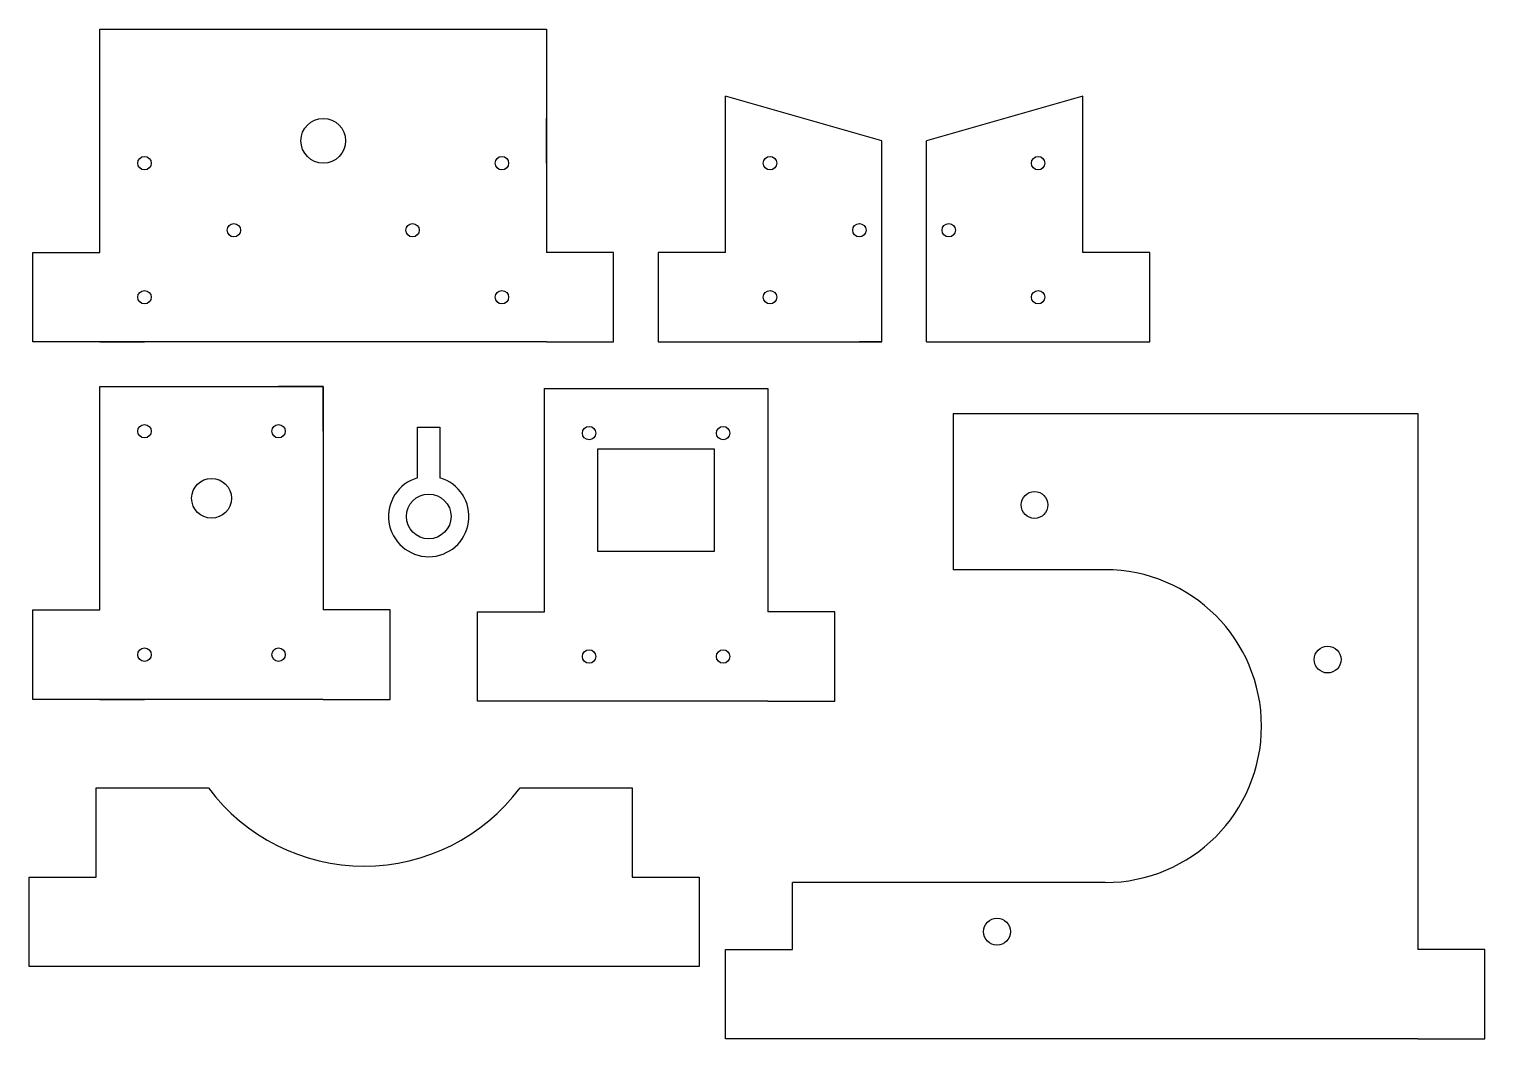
# Model space of a CAD drawing. Header units: millimetres. Extents: x -16 to 310, y -226 to 0.
import ezdxf

# ---------------------------------------------------------------- set-up
doc = ezdxf.new("R2010")
doc.units = ezdxf.units.MM

msp = doc.modelspace()

# ---------------------------------------------------------------- linework, layer by layer
for p, q in [((140, -50), (140, -15)), ((175, -25), (140, -15)), ((220, -15), (185, -25)), ((220, -50), (220, -15)), ((175, -70), (175, -25)), ((185, -70), (185, -25)), ((115, -70), (115, -50)), ((50, -70), (30, -70)), ((50, -70), (35, -70)), ((140, -70), (175, -70)), ((175, -70), (170, -70)), ((185, -70), (220, -70)), ((191, -85.99), (191, -120.99)), ((71.12, -100.42), (71.12, -89.07)), ((71.12, -89.07), (76.12, -89.07)), ((76.12, -89.07), (76.12, -100.42)), ((111.5, -105.41), (111.5, -93.91)), ((111.5, -93.91), (137.5, -93.91)), ((137.5, -93.91), (137.5, -116.91)), ((111.5, -116.91), (111.5, -105.41)), ((137.5, -116.91), (111.5, -116.91)), ((225, -120.99), (191, -120.99)), ((-0.83, -189.81), (-0.83, -169.81)), ((-0.83, -169.81), (24.3, -169.81)), ((94.05, -169.81), (119.17, -169.81)), ((119.17, -169.81), (119.17, -189.81)), ((-15.83, -209.81), (-15.83, -189.81)), ((-15.83, -189.81), (-0.83, -189.81)), ((119.17, -189.81), (134.17, -189.81)), ((134.17, -189.81), (134.17, -209.81)), ((225, -190.99), (155, -190.99)), ((140, -225.99), (140, -205.99)), ((140, -205.99), (155, -205.99)), ((310, -205.99), (295, -205.99)), ((310, -225.99), (310, -205.99)), ((134.17, -209.81), (-15.83, -209.81)), ((155, -225.99), (140, -225.99)), ((295, -225.99), (310, -225.99))]:
    msp.add_line(p, q)
for points in [[(0, -50), (0, 0), (100, 0), (100, -50)], [(0, -30), (0, -20)], [(100, -30), (100, -20)], [(0, -70), (-15, -70), (-15, -50), (0, -50)], [(100, -70), (115, -70), (115, -50), (100, -50)], [(140, -50), (125, -50), (125, -70), (140, -70)], [(220, -70), (235, -70), (235, -50), (220, -50)], [(100, -70), (0, -70)], [(0, -70), (10, -70)], [(100, -70), (90, -70)], [(0, -130), (0, -80), (50, -80), (50, -130)], [(0, -90), (0, -80), (10, -80)], [(50, -90), (50, -80), (40, -80)], [(99.5, -130.41), (99.5, -80.41), (149.5, -80.41), (149.5, -130.41)], [(191, -85.99), (295, -85.99), (295, -205.99)], [(0, -150), (-15, -150), (-15, -130), (0, -130)], [(50, -150), (65, -150), (65, -130), (50, -130)], [(99.5, -150.41), (84.5, -150.41), (84.5, -130.41), (99.5, -130.41)], [(149.5, -150.41), (164.5, -150.41), (164.5, -130.41), (149.5, -130.41)], [(0, -150), (10, -150)], [(50, -150), (0, -150)], [(50, -150), (40, -150)], [(149.5, -150.41), (99.5, -150.41)], [(155, -205.99), (155, -190.99)], [(295, -225.99), (155, -225.99)]]:
    msp.add_lwpolyline(points)
for centre, radius in [((50, -25), 5), ((10, -30), 1.5), ((90, -30), 1.5), ((150, -30), 1.5), ((210, -30), 1.5), ((30, -45), 1.5), ((70, -45), 1.5), ((170, -45), 1.5), ((190, -45), 1.5), ((10, -60), 1.5), ((90, -60), 1.5), ((150, -60), 1.5), ((210, -60), 1.5), ((10, -90), 1.5), ((40, -90), 1.5), ((109.5, -90.41), 1.5), ((139.5, -90.41), 1.5), ((25, -105), 4.45), ((73.62, -109.07), 5), ((209.2, -106.49), 3), ((10, -140), 1.5), ((40, -140), 1.5), ((109.5, -140.41), 1.5), ((139.5, -140.41), 1.5), ((274.8, -141.09), 3), ((200.8, -201.99), 3)]:
    msp.add_circle(centre, radius)
for centre, radius, start, end in [((73.62, -109.07), 9, 106.1276, 73.8724), ((225, -155.99), 35, 270, 90), ((59.17, -143.81), 43.5, 216.7054, 323.2946)]:
    msp.add_arc(centre, radius, start, end)

doc.saveas('drawing.dxf')
